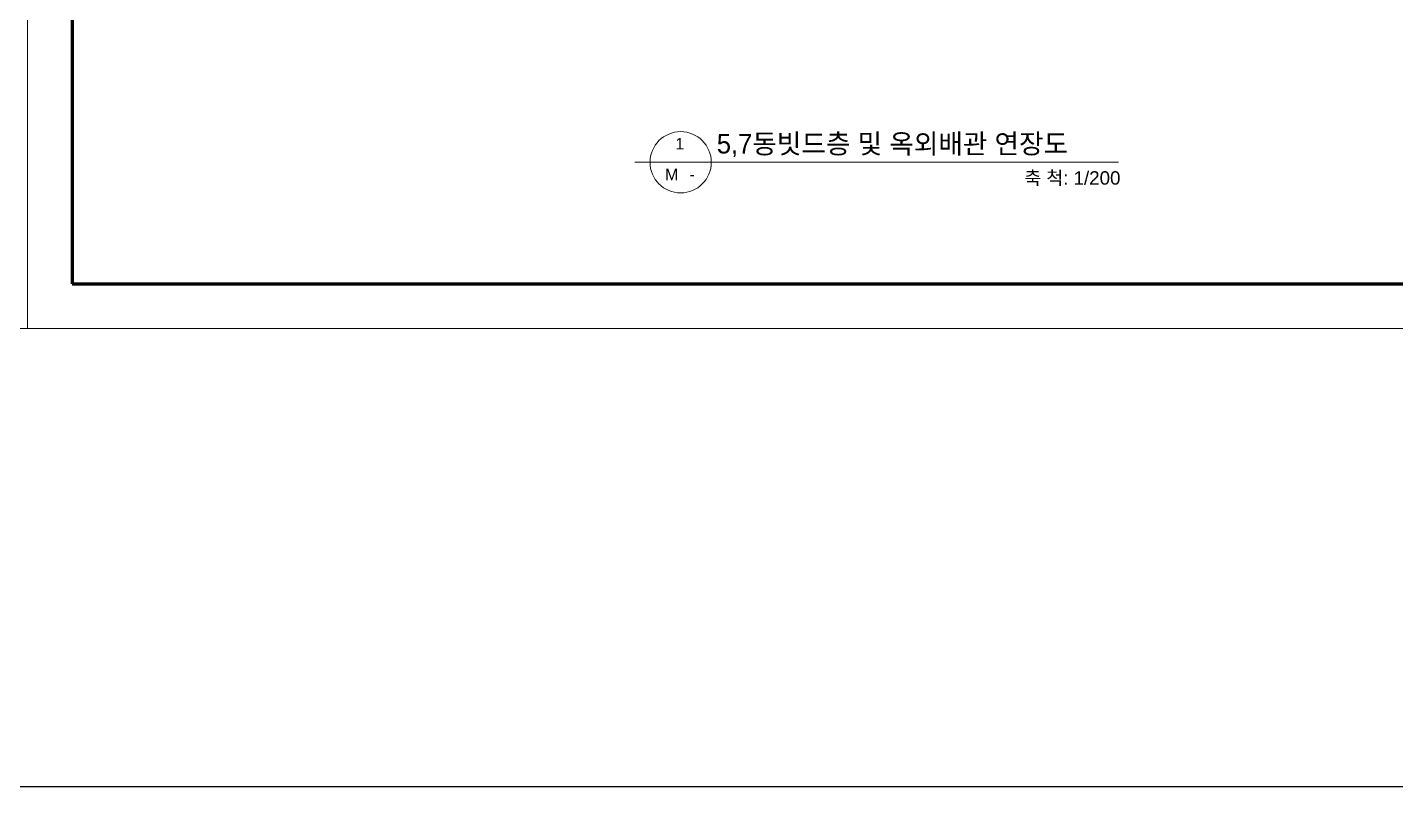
# Model space of a CAD drawing. Header units: millimetres. Extents: x 77978 to 1977917, y -128530 to 383426.
# Drawn here: x 1009697 to 1058679, y 65293 to 92480 of the extents above; entities that cross this region are included whole.
import ezdxf

# ---------------------------------------------------------------- set-up
doc = ezdxf.new("R2010")
doc.units = ezdxf.units.MM
doc.header["$LTSCALE"] = 20
doc.layers.get('0').update_dxf_attribs({"lineweight": 0})
doc.layers.add('TXT', color=2, linetype='Continuous')
doc.layers.add('급수', color=3, linetype='Continuous', lineweight=30)
doc.styles.add('Arial', font='arial.ttf')
doc.styles.add('TEXT', font='arial.ttf')
doc.styles.add('굴림700', font='gulim.ttc', dxfattribs={"height": 700})

# ---------------------------------------------------------------- blocks, each defined once
blk = doc.blocks.new('상수도 도각-다중')
at = {"lineweight": 100}
for p, q in [((3000, 86100), (3000, 3000)), ((3000, 3000), (123000, 3000))]:
    blk.add_line(p, q, dxfattribs=at)
blk.add_lwpolyline([(0, 0), (126000, 0), (126000, 89100), (0, 89100)], close=True)

msp = doc.modelspace()

# ---------------------------------------------------------------- linework, layer by layer
at = {"color": 4}
msp.add_line((1031438.3, 87648.4), (1048755.4, 87648.4), dxfattribs=at)
at = {"color": 5}
msp.add_line((740896.9, 81693.2), (1076896.9, 81693.2), dxfattribs=at)
at = {"color": 4}
msp.add_circle((1033084, 87648.4), 1097.1, dxfattribs=at)
at = {"layer": '급수', "color": 5}
msp.add_line((78096.9, 65293.2), (1977917.3, 65293.2), dxfattribs=at)

# ---------------------------------------------------------------- block references
at = {"color": 0, "xscale": 0.5333333333333332, "yscale": 0.5333333333333332, "zscale": 0.5333333333333332}
msp.add_blockref('상수도 도각-다중', (1009696.9, 81693.2), dxfattribs=at)

# ---------------------------------------------------------------- texts
at = {"layer": 'TXT'}
for s, height, style, p in [('5,7동빗드층 및 옥외배관 연장도', 700, '굴림700', (1034377.3, 87963)), ('1', 411.4, 'Arial', (1032894.2, 88108.2)), ('M', 411.4, 'Arial', (1032522, 87005.5)), ('축 척: 1/200', 480, 'TEXT', (1045387.1, 86848.2)), ('-', 411.4, 'Arial', (1033399.1, 87005.5))]:
    msp.add_text(s, height=height, dxfattribs=dict(at, style=style)).set_placement(p)

doc.saveas('drawing.dxf')
